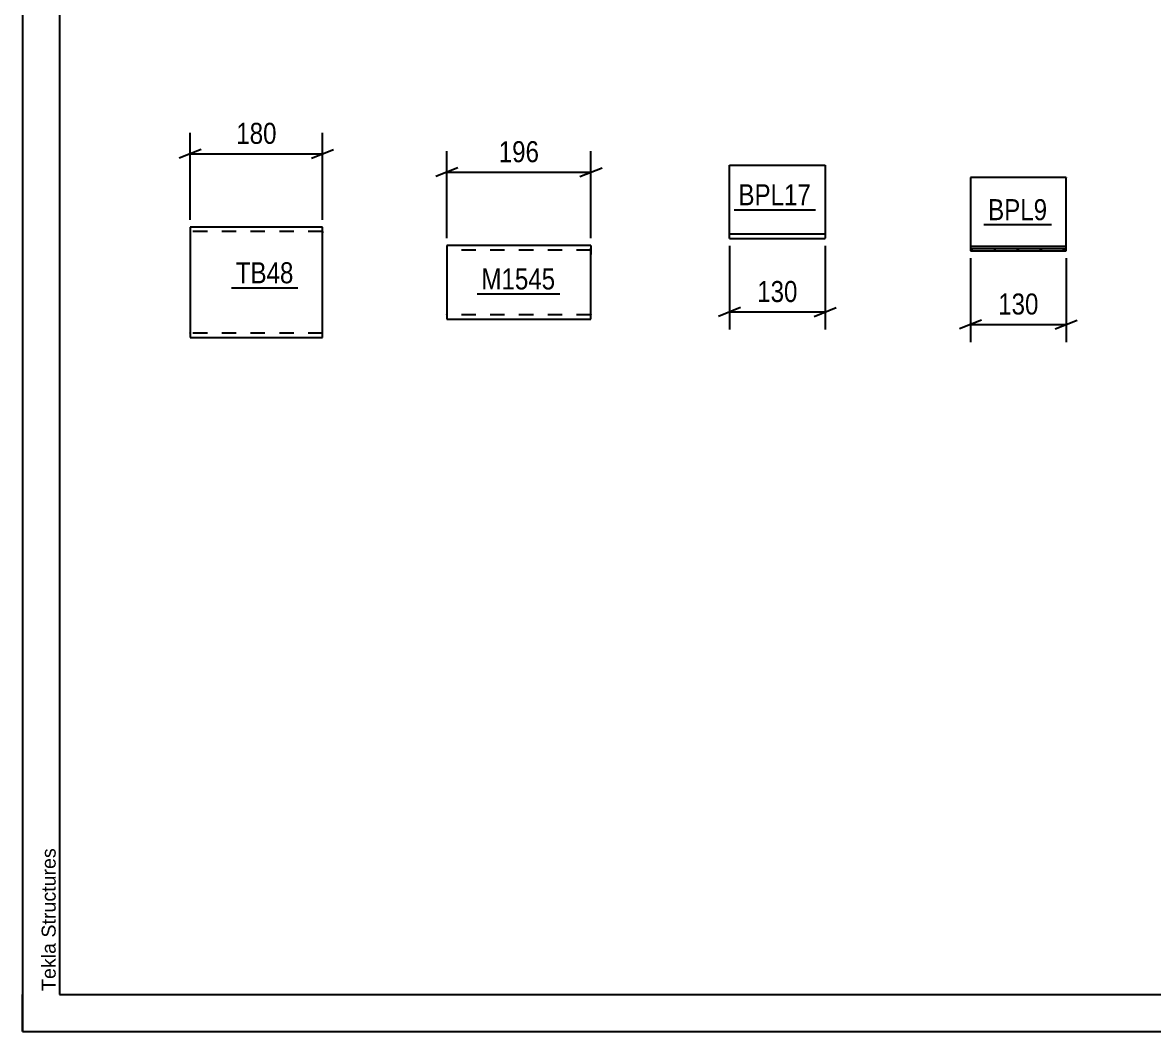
# Model space of a CAD drawing. Header units: millimetres. Extents: x 0 to 420, y 0 to 297.
# Drawn here: x 0 to 153.9, y 0 to 137.3 of the extents above; entities that cross this region are included whole.
import ezdxf

# ---------------------------------------------------------------- set-up
doc = ezdxf.new("R2010")
doc.units = ezdxf.units.MM
doc.linetypes.add('DXK_LINE_DOT2', pattern=[3.9198, 1.9599, -1.9599])
doc.styles.add('Arial', font='ARIAL.TTF', dxfattribs={"height": 0.2})
doc.styles.add('Arial Narrow', font='ARIALN.TTF', dxfattribs={"height": 0.2})

# ---------------------------------------------------------------- blocks, each defined once
blk = doc.blocks.new('Unknown-318886240-1135')
at = {"color": 5, "linetype": 'Continuous'}
for p, q in [((0, 297), (0, 0)), ((5, 292), (5, 5)), ((0, 0), (0, 5)), ((5, 5), (415, 5)), ((0, 0), (420, 0))]:
    blk.add_line(p, q, dxfattribs=at)
at = {"color": 174, "linetype": 'Continuous', "style": 'Arial'}
blk.add_text('Tekla Structures', height=1.9102, rotation=90, dxfattribs=at).set_placement((4.5, 5.5))
blk = doc.blocks.new('Part-318886240-2971 - 2957')
at = {"color": 2, "linetype": 'Continuous'}
for p, q in [((96.22, 107.97), (96.22, 117.92)), ((96.22, 117.92), (109.22, 117.92)), ((109.22, 117.92), (109.22, 117.87)), ((109.22, 117.87), (109.22, 107.97)), ((109.22, 108.52), (96.22, 108.52)), ((96.22, 107.92), (96.22, 107.97)), ((96.22, 107.92), (109.22, 107.92)), ((109.22, 107.92), (109.22, 107.97))]:
    blk.add_line(p, q, dxfattribs=at)
at = {"color": 7, "linetype": 'DXK_LINE_DOT2'}
for p, q in [((96.22, 117.37), (96.22, 117.87)), ((96.22, 107.92), (96.22, 107.97)), ((109.22, 107.92), (109.22, 107.97))]:
    blk.add_line(p, q, dxfattribs=at)
blk = doc.blocks.new('Part-318886240-2881 - 2867')
at = {"color": 2, "linetype": 'Continuous'}
for p, q in [((77.35, 106.95), (57.74, 106.95)), ((57.74, 106.95), (57.74, 97.04)), ((77.35, 106.95), (77.35, 106.85)), ((77.35, 106.85), (77.35, 105.75)), ((77.35, 98.15), (77.35, 105.75)), ((57.74, 97.04), (57.74, 96.95)), ((77.35, 96.95), (77.35, 98.15)), ((57.74, 96.95), (77.35, 96.95))]:
    blk.add_line(p, q, dxfattribs=at)
at = {"color": 7, "linetype": 'DXK_LINE_DOT2'}
for p, q in [((77.35, 106.35), (57.74, 106.35)), ((77.35, 105.75), (77.35, 106.59)), ((57.74, 97.55), (57.74, 97.59)), ((77.35, 97.55), (57.74, 97.55)), ((77.35, 97.55), (77.35, 97.92)), ((77.35, 97.59), (77.35, 97.55))]:
    blk.add_line(p, q, dxfattribs=at)
blk = doc.blocks.new('Part-318886240-1244 - 1227')
at = {"color": 2, "linetype": 'Continuous'}
for p, q in [((22.82, 109.45), (22.82, 94.54)), ((40.82, 109.45), (22.82, 109.45)), ((40.82, 95.65), (40.82, 109.45)), ((40.82, 94.45), (40.82, 95.65)), ((22.82, 94.54), (22.82, 94.45)), ((22.82, 94.45), (40.82, 94.45))]:
    blk.add_line(p, q, dxfattribs=at)
at = {"color": 7, "linetype": 'DXK_LINE_DOT2'}
for p, q in [((40.82, 108.85), (22.82, 108.85)), ((40.82, 108.85), (40.82, 108.8)), ((40.82, 108.8), (40.82, 108.85)), ((40.82, 108.7), (40.82, 108.8)), ((40.82, 108.8), (40.82, 108.7)), ((40.82, 95.09), (40.82, 95.42)), ((22.82, 95.05), (22.82, 95.09)), ((40.82, 95.05), (22.82, 95.05)), ((40.82, 95.05), (40.82, 95.09))]:
    blk.add_line(p, q, dxfattribs=at)
blk = doc.blocks.new('Part-318886240-2766 - 2752')
at = {"linetype": 'Continuous'}
h = blk.add_hatch(dxfattribs=at)
h.set_pattern_fill('', scale=0.7, style=0, pattern_type=0)
h.set_pattern_definition([(45, (129.0131, 106.2198), (-1.57154, 1.57154), [])])
h.paths.add_polyline_path([(129.01, 106.57), (129.01, 106.22), (142.01, 106.22), (142.01, 106.57)])
at = {"color": 2, "linetype": 'Continuous'}
for p, q in [((142.01, 116.22), (129.01, 116.22)), ((129.01, 116.22), (129.01, 106.57)), ((142.01, 116.22), (142.01, 116.18)), ((142.01, 106.57), (142.01, 116.18)), ((142.01, 106.82), (129.01, 106.82)), ((129.01, 106.57), (129.01, 106.22)), ((129.01, 106.57), (142.01, 106.57)), ((129.01, 106.22), (142.01, 106.22)), ((142.01, 106.22), (142.01, 106.57))]:
    blk.add_line(p, q, dxfattribs=at)
at = {"color": 7, "linetype": 'DXK_LINE_DOT2'}
for p, q in [((129.01, 106.57), (129.01, 106.22)), ((129.01, 106.22), (142.01, 106.22)), ((142.01, 106.22), (142.01, 106.57))]:
    blk.add_line(p, q, dxfattribs=at)
blk = doc.blocks.new('StraightDimension-318886240-2973 - 2957')
at = {"color": 7, "linetype": 'Continuous'}
for p, q in [((96.22, 106.92), (96.22, 95.52)), ((109.22, 106.92), (109.22, 95.52)), ((97.72, 98.52), (94.72, 97.32)), ((107.72, 97.32), (110.72, 98.52)), ((96.22, 97.92), (109.22, 97.92))]:
    blk.add_line(p, q, dxfattribs=at)
at = {"color": 0}
blk.add_wipeout([(106.06, 98.67), (106.06, 102.87), (99.37, 102.87), (99.37, 98.67)], dxfattribs=at)
at = {"color": 3, "style": 'Arial Narrow'}
blk.add_text('130', height=2.863, dxfattribs=at).set_placement((99.97, 99.27))
blk = doc.blocks.new('StraightDimension-318886240-2883 - 2867')
at = {"color": 7, "linetype": 'Continuous'}
for p, q in [((57.74, 107.95), (57.74, 119.8)), ((77.35, 107.95), (77.35, 119.8)), ((59.24, 117.55), (56.24, 116.35)), ((75.85, 116.35), (78.85, 117.55)), ((57.74, 116.95), (77.35, 116.95))]:
    blk.add_line(p, q, dxfattribs=at)
at = {"color": 0}
blk.add_wipeout([(70.89, 117.7), (70.89, 121.9), (64.2, 121.9), (64.2, 117.7)], dxfattribs=at)
at = {"color": 3, "style": 'Arial Narrow'}
blk.add_text('196', height=2.863, dxfattribs=at).set_placement((64.8, 118.3))
blk = doc.blocks.new('StraightDimension-318886240-1247 - 1227')
at = {"color": 7, "linetype": 'Continuous'}
for p, q in [((22.82, 110.45), (22.82, 122.3)), ((40.82, 110.45), (40.82, 122.3)), ((24.32, 120.05), (21.32, 118.85)), ((39.32, 118.85), (42.32, 120.05)), ((22.82, 119.45), (40.82, 119.45))]:
    blk.add_line(p, q, dxfattribs=at)
at = {"color": 0}
blk.add_wipeout([(35.16, 120.2), (35.16, 124.4), (28.48, 124.4), (28.48, 120.2)], dxfattribs=at)
at = {"color": 3, "style": 'Arial Narrow'}
blk.add_text('180', height=2.863, dxfattribs=at).set_placement((29.08, 120.8))
blk = doc.blocks.new('StraightDimension-318886240-2768 - 2752')
at = {"color": 7, "linetype": 'Continuous'}
for p, q in [((129.01, 105.22), (129.01, 93.82)), ((142.01, 105.22), (142.01, 93.82)), ((130.51, 96.82), (127.51, 95.62)), ((129.01, 96.22), (142.01, 96.22)), ((140.51, 95.62), (143.51, 96.82))]:
    blk.add_line(p, q, dxfattribs=at)
at = {"color": 0}
blk.add_wipeout([(138.86, 96.97), (138.86, 101.17), (132.17, 101.17), (132.17, 96.97)], dxfattribs=at)
at = {"color": 3, "style": 'Arial Narrow'}
blk.add_text('130', height=2.863, dxfattribs=at).set_placement((132.77, 97.57))
blk = doc.blocks.new('Mark-318886240-2969 - 2957')
at = {"color": 0}
blk.add_wipeout([(107.29, 112.44), (107.29, 115.44), (97.42, 115.44), (97.42, 112.44)], dxfattribs=at)
blk.add_wipeout([(107.29, 112.44), (107.29, 115.44), (97.42, 115.44), (97.42, 112.44)], dxfattribs=at)
at = {"color": 30, "linetype": 'Continuous'}
blk.add_line((96.82, 111.84), (107.89, 111.84), dxfattribs=at)
at = {"color": 3, "style": 'Arial Narrow'}
blk.add_text('BPL17', height=2.863, dxfattribs=at).set_placement((97.42, 112.44))
blk = doc.blocks.new('Mark-318886240-2879 - 2867')
at = {"color": 0}
blk.add_wipeout([(72.5, 100.98), (72.5, 103.98), (62.44, 103.98), (62.44, 100.98)], dxfattribs=at)
blk.add_wipeout([(72.5, 100.98), (72.5, 103.98), (62.44, 103.98), (62.44, 100.98)], dxfattribs=at)
at = {"color": 30, "linetype": 'Continuous'}
blk.add_line((61.84, 100.38), (73.1, 100.38), dxfattribs=at)
at = {"color": 3, "style": 'Arial Narrow'}
blk.add_text('M1545', height=2.863, dxfattribs=at).set_placement((62.44, 100.98))
blk = doc.blocks.new('Mark-318886240-1241 - 1227')
at = {"color": 0}
blk.add_wipeout([(36.87, 101.82), (36.87, 104.82), (29.01, 104.82), (29.01, 101.82)], dxfattribs=at)
blk.add_wipeout([(36.87, 101.82), (36.87, 104.82), (29.01, 104.82), (29.01, 101.82)], dxfattribs=at)
at = {"color": 30, "linetype": 'Continuous'}
blk.add_line((28.41, 101.22), (37.47, 101.22), dxfattribs=at)
at = {"color": 3, "style": 'Arial Narrow'}
blk.add_text('TB48', height=2.863, dxfattribs=at).set_placement((29.01, 101.82))
blk = doc.blocks.new('Mark-318886240-2764 - 2752')
at = {"color": 0}
blk.add_wipeout([(139.44, 110.41), (139.44, 113.41), (131.4, 113.41), (131.4, 110.41)], dxfattribs=at)
blk.add_wipeout([(139.44, 110.41), (139.44, 113.41), (131.4, 113.41), (131.4, 110.41)], dxfattribs=at)
at = {"color": 30, "linetype": 'Continuous'}
blk.add_line((130.8, 109.81), (140.04, 109.81), dxfattribs=at)
at = {"color": 3, "style": 'Arial Narrow'}
blk.add_text('BPL9', height=2.863, dxfattribs=at).set_placement((131.4, 110.41))

msp = doc.modelspace()

# ---------------------------------------------------------------- block references
for name in ['Unknown-318886240-1135', 'Part-318886240-2971 - 2957', 'Part-318886240-2766 - 2752', 'Part-318886240-1244 - 1227', 'Part-318886240-2881 - 2867']:
    msp.add_blockref(name, (0, 0))

# ---------------------------------------------------------------- next in the draw order: block references
for name in ['StraightDimension-318886240-1247 - 1227', 'StraightDimension-318886240-2883 - 2867', 'Mark-318886240-2969 - 2957', 'Mark-318886240-2764 - 2752', 'StraightDimension-318886240-2973 - 2957', 'Mark-318886240-1241 - 1227', 'StraightDimension-318886240-2768 - 2752', 'Mark-318886240-2879 - 2867']:
    msp.add_blockref(name, (0, 0))

doc.saveas('drawing.dxf')
